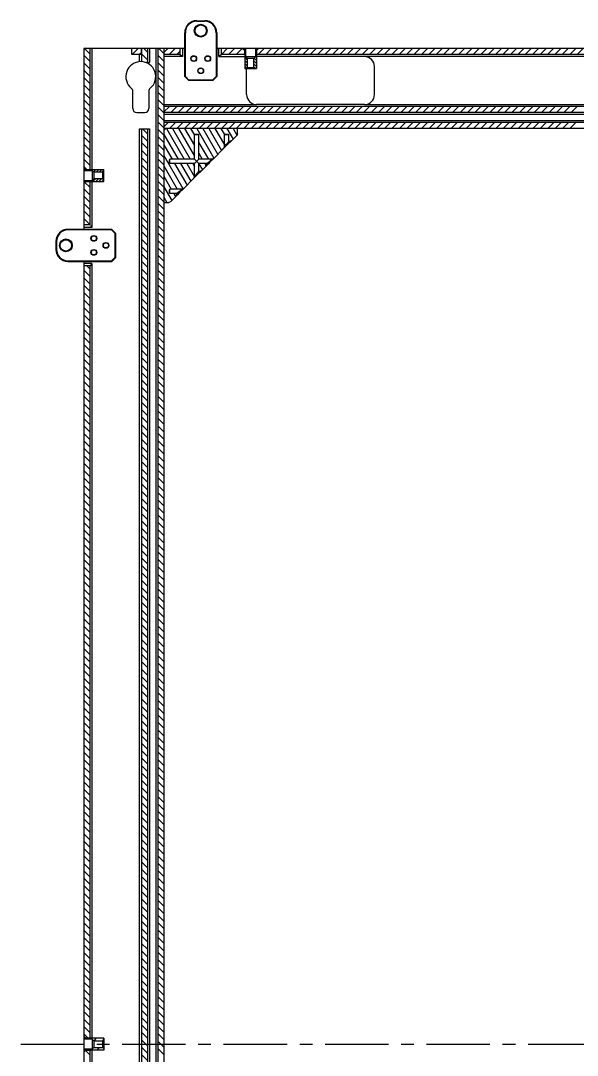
# Model space of a CAD drawing. Header units: millimetres. Extents: x -3132 to 28633, y 682 to 5849.
# Drawn here: x 17584 to 17862, y 2184 to 2702 of the extents above; entities that cross this region are included whole.
import ezdxf

# ---------------------------------------------------------------- set-up
doc = ezdxf.new("R2010")
doc.units = ezdxf.units.MM
doc.linetypes.add('CENTER', pattern=[50.8, 31.75, -6.35, 6.35, -6.35])
doc.layers.add('标准', color=3, linetype='Continuous')

msp = doc.modelspace()

# ---------------------------------------------------------------- linework, layer by layer
at = {"color": 7, "linetype": 'Continuous'}
for p, q in [((17671.804, 2702.194), (17675.804, 2702.194)), ((17671.804, 2701.894), (17671.804, 2702.194)), ((17671.804, 2701.894), (17675.804, 2701.894)), ((17675.804, 2701.894), (17675.804, 2702.194)), ((17666.104, 2696.194), (17665.804, 2696.194)), ((17665.804, 2674.194), (17665.804, 2696.194)), ((17666.104, 2674.319), (17666.104, 2696.194)), ((17681.504, 2696.194), (17681.804, 2696.194)), ((17681.504, 2696.194), (17681.504, 2674.319)), ((17681.804, 2696.194), (17681.804, 2674.194)), ((17655.304, 2688.194), (17615.304, 2688.194)), ((17615.304, 2688.194), (17615.304, 2597.694)), ((17618.304, 2688.194), (17618.304, 2627.644)), ((17619.304, 2688.194), (17619.304, 2627.644)), ((17639.304, 2685.194), (17639.304, 2688.194)), ((17644.104, 2685.194), (17639.304, 2685.194)), ((17643.204, 2681.67), (17643.204, 2685.194)), ((17644.104, 2685.194), (17644.104, 2688.194)), ((17644.204, 2688.194), (17644.204, 2681.684)), ((17647.204, 2688.194), (17647.204, 2681.194)), ((17648.204, 2688.194), (17648.204, 2681.194)), ((17651.304, 2688.194), (17651.304, 1691.194)), ((17652.304, 2688.194), (17652.304, 1691.194)), ((17655.304, 2688.194), (17655.304, 1691.194)), ((17665.804, 2688.194), (17655.404, 2688.194)), ((17655.404, 2688.194), (17655.404, 2648.194)), ((17663.481, 2685.194), (17655.404, 2685.194)), ((17664.804, 2684.194), (17655.404, 2684.194)), ((17663.481, 2685.194), (17663.481, 2688.194)), ((17664.804, 2684.194), (17664.804, 2688.194)), ((18045.804, 2688.194), (17681.804, 2688.194)), ((17682.804, 2684.194), (17682.804, 2688.194)), ((17682.804, 2684.194), (17695.854, 2684.194)), ((17684.127, 2685.194), (17684.127, 2688.194)), ((17695.854, 2685.194), (17684.127, 2685.194)), ((17694.804, 2688.194), (17695.804, 2687.194)), ((17695.254, 2688.194), (17695.854, 2687.594)), ((17695.854, 2687.194), (17695.804, 2687.194)), ((17695.804, 2687.194), (17695.804, 2685.194)), ((17695.854, 2687.594), (17695.854, 2678.194)), ((17696.304, 2688.194), (17696.304, 2684.044)), ((17701.304, 2684.044), (17696.304, 2684.044)), ((17696.304, 2684.044), (17697.154, 2683.194)), ((17701.304, 2684.044), (17700.454, 2683.194)), ((17701.304, 2688.194), (17701.304, 2684.044)), ((17702.354, 2688.194), (17701.754, 2687.594)), ((17701.754, 2687.594), (17701.754, 2678.194)), ((17701.804, 2687.194), (17701.754, 2687.194)), ((18025.854, 2685.194), (17701.754, 2685.194)), ((17702.804, 2688.194), (17701.804, 2687.194)), ((17701.804, 2687.194), (17701.804, 2685.194)), ((18025.804, 2684.194), (17701.804, 2684.194)), ((17647.204, 2681.194), (17646.496, 2681.194)), ((17647.338, 2681.194), (17648.242, 2681.194)), ((17696.654, 2678.194), (17697.154, 2678.694)), ((17700.454, 2683.194), (17697.154, 2683.194)), ((17697.154, 2678.694), (17697.154, 2683.194)), ((17697.154, 2678.694), (17700.454, 2678.694)), ((17700.454, 2678.694), (17700.454, 2683.194)), ((17700.954, 2678.194), (17700.454, 2678.694)), ((17760.804, 2665.194), (17760.804, 2679.194)), ((17665.804, 2674.194), (17666.104, 2674.319)), ((17667.804, 2672.194), (17665.804, 2674.194)), ((17667.928, 2672.494), (17666.104, 2674.319)), ((17681.504, 2674.319), (17679.679, 2672.494)), ((17681.804, 2674.194), (17679.804, 2672.194)), ((17681.804, 2674.194), (17681.504, 2674.319)), ((17695.854, 2678.194), (17701.754, 2678.194)), ((17696.804, 2665.194), (17696.804, 2678.194)), ((17667.804, 2672.194), (17667.928, 2672.494)), ((17679.804, 2672.194), (17667.804, 2672.194)), ((17679.679, 2672.494), (17667.928, 2672.494)), ((17679.804, 2672.194), (17679.679, 2672.494)), ((17639.804, 2658.194), (17639.804, 2666.829)), ((17647.804, 2666.829), (17647.804, 2658.194)), ((17655.404, 2660.294), (17700.809, 2660.294)), ((18072.204, 2659.294), (17655.404, 2659.294)), ((17755.804, 2660.194), (17701.804, 2660.194)), ((17756.799, 2660.294), (17970.809, 2660.294)), ((17641.804, 2656.194), (17645.804, 2656.194)), ((18072.204, 2656.294), (17655.404, 2656.294)), ((18072.204, 2655.294), (17655.404, 2655.294)), ((17643.164, 2648.094), (17648.243, 2648.094)), ((17643.204, 1741.67), (17643.204, 2648.094)), ((17644.204, 2648.094), (17644.204, 1741.684)), ((17647.204, 2648.094), (17647.204, 1740.879)), ((17648.204, 2648.094), (17648.204, 1740.268)), ((17655.304, 2647.194), (17656.304, 2648.194)), ((17655.404, 2652.194), (18072.204, 2652.194)), ((18072.204, 2651.194), (17655.404, 2651.194)), ((18072.204, 2648.194), (17655.404, 2648.194)), ((17692.304, 2645.609), (17692.304, 2648.194)), ((17670.65, 2645.194), (17672.877, 2645.194)), ((17670.65, 2632.848), (17670.65, 2645.194)), ((17672.877, 2632.848), (17672.877, 2645.194)), ((17685.65, 2645.194), (17687.877, 2645.194)), ((17685.65, 2639.074), (17685.65, 2645.194)), ((17687.877, 2641.649), (17687.877, 2645.194)), ((17692.011, 2644.901), (17688.317, 2641.208)), ((17692.304, 2645.609), (17692.011, 2644.901)), ((17685.917, 2638.808), (17679.69, 2632.581)), ((17685.65, 2639.074), (17686.764, 2640.361)), ((17687.877, 2641.649), (17686.764, 2640.361)), ((17686.764, 2640.361), (17687.047, 2640.078)), ((17670.65, 2632.848), (17658.304, 2632.848)), ((17658.304, 2630.621), (17658.304, 2632.848)), ((17670.65, 2632.848), (17672.877, 2630.621)), ((17672.877, 2632.848), (17670.65, 2630.621)), ((17679.424, 2632.848), (17672.877, 2632.848)), ((17678.137, 2631.734), (17679.424, 2632.848)), ((17615.304, 2628.694), (17616.304, 2627.694)), ((17615.304, 2628.244), (17615.904, 2627.644)), ((17615.304, 2627.194), (17619.454, 2627.194)), ((17615.904, 2627.644), (17625.304, 2627.644)), ((17616.304, 2627.694), (17618.304, 2627.694)), ((17616.304, 2627.694), (17616.304, 2627.644)), ((17619.454, 2627.194), (17620.304, 2626.344)), ((17619.454, 2627.194), (17619.454, 2622.194)), ((17625.304, 2626.844), (17624.804, 2626.344)), ((17625.304, 2621.744), (17625.304, 2627.644)), ((17670.65, 2630.621), (17658.304, 2630.621)), ((17670.65, 2624.074), (17670.65, 2630.621)), ((17670.65, 2624.074), (17672.877, 2626.649)), ((17676.849, 2630.621), (17672.877, 2630.621)), ((17672.877, 2626.649), (17672.877, 2630.621)), ((17677.29, 2630.18), (17673.318, 2626.208)), ((17676.849, 2630.621), (17678.137, 2631.734)), ((17678.137, 2631.734), (17678.419, 2631.451)), ((17615.304, 2622.194), (17619.454, 2622.194)), ((17615.304, 2621.144), (17615.904, 2621.744)), ((17615.304, 2620.694), (17616.304, 2621.694)), ((17615.904, 2621.744), (17625.304, 2621.744)), ((17616.304, 2621.744), (17616.304, 2621.694)), ((17616.304, 2621.694), (17618.304, 2621.694)), ((17618.304, 2621.744), (17618.304, 2600.017)), ((17619.304, 2621.744), (17619.304, 2598.694)), ((17619.454, 2622.194), (17620.304, 2623.044)), ((17624.804, 2626.344), (17620.304, 2626.344)), ((17620.304, 2626.344), (17620.304, 2623.044)), ((17624.804, 2623.044), (17620.304, 2623.044)), ((17624.804, 2623.044), (17624.804, 2626.344)), ((17625.304, 2622.544), (17624.804, 2623.044)), ((17670.917, 2623.808), (17664.69, 2617.581)), ((17671.764, 2625.361), (17672.047, 2625.079)), ((17664.424, 2617.848), (17658.304, 2617.848)), ((17658.304, 2615.621), (17658.304, 2617.848)), ((17663.137, 2616.734), (17661.849, 2615.621)), ((17663.137, 2616.734), (17664.424, 2617.848)), ((17663.137, 2616.734), (17663.42, 2616.451)), ((17655.304, 2611.194), (17657.89, 2611.194)), ((17658.597, 2611.487), (17657.89, 2611.194)), ((17661.849, 2615.621), (17658.304, 2615.621)), ((17662.29, 2615.181), (17658.597, 2611.487)), ((17629.304, 2597.694), (17607.304, 2597.694)), ((17607.304, 2597.394), (17607.304, 2597.694)), ((17629.179, 2597.394), (17607.304, 2597.394)), ((17618.304, 2600.017), (17615.304, 2600.017)), ((17619.304, 2598.694), (17615.304, 2598.694)), ((17618.605, 2599.722), (17618.922, 2599.239)), ((17618.922, 2599.239), (17619.304, 2598.694)), ((17629.304, 2597.694), (17629.179, 2597.394)), ((17631.004, 2595.57), (17629.179, 2597.394)), ((17631.304, 2595.694), (17629.304, 2597.694)), ((17631.304, 2595.694), (17631.004, 2595.57)), ((17631.004, 2583.819), (17631.004, 2595.57)), ((17631.304, 2583.694), (17631.304, 2595.694)), ((17601.604, 2591.694), (17601.304, 2591.694)), ((17601.304, 2591.694), (17601.304, 2587.694)), ((17601.604, 2591.694), (17601.604, 2587.694)), ((17601.604, 2587.694), (17601.304, 2587.694)), ((17607.304, 2581.994), (17629.179, 2581.994)), ((17607.304, 2581.994), (17607.304, 2581.694)), ((17607.304, 2581.694), (17629.304, 2581.694)), ((17615.304, 2581.694), (17615.304, 1797.694)), ((17619.304, 2580.694), (17615.304, 2580.694)), ((17619.304, 2580.694), (17619.304, 2192.644)), ((17629.179, 2581.994), (17631.004, 2583.819)), ((17629.304, 2581.694), (17629.179, 2581.994)), ((17629.304, 2581.694), (17631.304, 2583.694)), ((17631.304, 2583.694), (17631.004, 2583.819)), ((17618.304, 2579.371), (17615.304, 2579.371)), ((17618.304, 2579.371), (17618.304, 2192.644)), ((17615.304, 2193.694), (17616.304, 2192.694)), ((17615.904, 2192.644), (17615.304, 2193.244)), ((17619.454, 2192.194), (17615.304, 2192.194)), ((17625.304, 2192.644), (17615.904, 2192.644)), ((17616.304, 2192.694), (17618.304, 2192.694)), ((17616.304, 2192.694), (17616.304, 2192.644)), ((17620.304, 2191.344), (17619.454, 2192.194)), ((17619.454, 2192.194), (17619.454, 2187.194)), ((17624.804, 2191.344), (17625.304, 2191.844)), ((17625.304, 2192.644), (17625.304, 2186.744)), ((17619.454, 2187.194), (17615.304, 2187.194)), ((17615.904, 2186.744), (17615.304, 2186.144)), ((17615.304, 2185.694), (17616.304, 2186.694)), ((17625.304, 2186.744), (17615.904, 2186.744)), ((17616.304, 2186.744), (17616.304, 2186.694)), ((17616.304, 2186.694), (17618.304, 2186.694)), ((17618.304, 2186.744), (17618.304, 1800.017)), ((17619.304, 2186.744), (17619.304, 1798.694)), ((17620.304, 2188.044), (17619.454, 2187.194)), ((17620.304, 2191.344), (17624.804, 2191.344)), ((17620.304, 2191.344), (17620.304, 2188.044)), ((17620.304, 2188.044), (17624.804, 2188.044)), ((17624.804, 2188.044), (17624.804, 2191.344)), ((17624.804, 2188.044), (17625.304, 2187.544))]:
    msp.add_line(p, q, dxfattribs=at)
at = {"color": 2, "linetype": 'Continuous'}
for p, q in [((17615.304, 2684.87), (17618.304, 2681.87)), ((17615.692, 2688.194), (17618.304, 2685.582)), ((17642.504, 2688.194), (17639.504, 2685.194)), ((17644.104, 2686.082), (17643.216, 2685.194)), ((17644.204, 2685.669), (17647.204, 2682.669)), ((17645.39, 2688.194), (17647.204, 2686.381)), ((17652.304, 2684.993), (17655.304, 2681.993)), ((17652.815, 2688.194), (17655.304, 2685.705)), ((17657.353, 2688.194), (17655.404, 2686.245)), ((17661.065, 2688.194), (17658.065, 2685.194)), ((17663.481, 2686.898), (17661.777, 2685.194)), ((17687.051, 2688.194), (17684.127, 2685.27)), ((17690.764, 2688.194), (17687.764, 2685.194)), ((17694.476, 2688.194), (17691.476, 2685.194)), ((17695.804, 2685.81), (17695.188, 2685.194)), ((17695.834, 2688.194), (17696.304, 2687.724)), ((17695.854, 2686.69), (17696.304, 2686.24)), ((17695.854, 2685.205), (17696.304, 2684.755)), ((17695.854, 2683.72), (17697.154, 2682.42)), ((17701.304, 2687.179), (17701.754, 2686.729)), ((17701.304, 2685.694), (17701.754, 2685.244)), ((17701.304, 2684.209), (17701.754, 2683.759)), ((17701.774, 2688.194), (17702.064, 2687.904)), ((17705.613, 2688.194), (17702.613, 2685.194)), ((17709.325, 2688.194), (17706.325, 2685.194)), ((17713.037, 2688.194), (17710.037, 2685.194)), ((17716.75, 2688.194), (17713.75, 2685.194)), ((17720.462, 2688.194), (17717.462, 2685.194)), ((17724.174, 2688.194), (17721.174, 2685.194)), ((17727.887, 2688.194), (17724.887, 2685.194)), ((17731.599, 2688.194), (17728.599, 2685.194)), ((17735.311, 2688.194), (17732.311, 2685.194)), ((17739.024, 2688.194), (17736.024, 2685.194)), ((17742.736, 2688.194), (17739.736, 2685.194)), ((17746.448, 2688.194), (17743.448, 2685.194)), ((17750.161, 2688.194), (17747.161, 2685.194)), ((17753.873, 2688.194), (17750.873, 2685.194)), ((17757.585, 2688.194), (17754.585, 2685.194)), ((17761.297, 2688.194), (17758.297, 2685.194)), ((17765.01, 2688.194), (17762.01, 2685.194)), ((17768.722, 2688.194), (17765.722, 2685.194)), ((17772.434, 2688.194), (17769.434, 2685.194)), ((17776.147, 2688.194), (17773.147, 2685.194)), ((17779.859, 2688.194), (17776.859, 2685.194)), ((17783.571, 2688.194), (17780.571, 2685.194)), ((17787.284, 2688.194), (17784.284, 2685.194)), ((17790.996, 2688.194), (17787.996, 2685.194)), ((17794.708, 2688.194), (17791.708, 2685.194)), ((17798.421, 2688.194), (17795.421, 2685.194)), ((17802.133, 2688.194), (17799.133, 2685.194)), ((17805.845, 2688.194), (17802.845, 2685.194)), ((17809.558, 2688.194), (17806.558, 2685.194)), ((17813.27, 2688.194), (17810.27, 2685.194)), ((17816.982, 2688.194), (17813.982, 2685.194)), ((17820.694, 2688.194), (17817.694, 2685.194)), ((17824.407, 2688.194), (17821.407, 2685.194)), ((17828.119, 2688.194), (17825.119, 2685.194)), ((17831.831, 2688.194), (17828.831, 2685.194)), ((17835.544, 2688.194), (17832.544, 2685.194)), ((17839.256, 2688.194), (17836.256, 2685.194)), ((17842.968, 2688.194), (17839.968, 2685.194)), ((17846.681, 2688.194), (17843.681, 2685.194)), ((17850.393, 2688.194), (17847.393, 2685.194)), ((17854.105, 2688.194), (17851.105, 2685.194)), ((17857.818, 2688.194), (17854.818, 2685.194)), ((17861.53, 2688.194), (17858.53, 2685.194)), ((17865.242, 2688.194), (17862.242, 2685.194)), ((17615.304, 2681.158), (17618.304, 2678.158)), ((17644.204, 2681.956), (17644.499, 2681.661)), ((17652.304, 2681.281), (17655.304, 2678.281)), ((17695.854, 2682.235), (17697.154, 2680.935)), ((17695.854, 2680.75), (17697.154, 2679.45)), ((17695.854, 2679.265), (17696.789, 2678.33)), ((17700.454, 2682.09), (17701.754, 2680.79)), ((17700.454, 2680.605), (17701.754, 2679.305)), ((17700.454, 2679.12), (17701.379, 2678.194)), ((17700.644, 2683.384), (17701.754, 2682.274)), ((17615.304, 2677.445), (17618.304, 2674.445)), ((17615.304, 2673.733), (17618.304, 2670.733)), ((17652.304, 2677.569), (17655.304, 2674.569)), ((17652.304, 2673.856), (17655.304, 2670.856)), ((17615.304, 2670.021), (17618.304, 2667.021)), ((17652.304, 2670.144), (17655.304, 2667.144)), ((17615.304, 2666.309), (17618.304, 2663.309)), ((17652.304, 2666.432), (17655.304, 2663.432)), ((17615.304, 2662.596), (17618.304, 2659.596)), ((17615.304, 2658.884), (17618.304, 2655.884)), ((17652.304, 2662.719), (17655.304, 2659.719)), ((17652.304, 2659.007), (17655.304, 2656.007)), ((17658.151, 2659.294), (17655.404, 2656.547)), ((17661.864, 2659.294), (17658.864, 2656.294)), ((17665.576, 2659.294), (17662.576, 2656.294)), ((17669.288, 2659.294), (17666.288, 2656.294)), ((17673, 2659.294), (17670, 2656.294)), ((17676.713, 2659.294), (17673.713, 2656.294)), ((17680.425, 2659.294), (17677.425, 2656.294)), ((17684.137, 2659.294), (17681.137, 2656.294)), ((17687.85, 2659.294), (17684.85, 2656.294)), ((17691.562, 2659.294), (17688.562, 2656.294)), ((17695.274, 2659.294), (17692.274, 2656.294)), ((17698.987, 2659.294), (17695.987, 2656.294)), ((17702.699, 2659.294), (17699.699, 2656.294)), ((17706.411, 2659.294), (17703.411, 2656.294)), ((17710.124, 2659.294), (17707.124, 2656.294)), ((17713.836, 2659.294), (17710.836, 2656.294)), ((17717.548, 2659.294), (17714.548, 2656.294)), ((17721.261, 2659.294), (17718.261, 2656.294)), ((17724.973, 2659.294), (17721.973, 2656.294)), ((17728.685, 2659.294), (17725.685, 2656.294)), ((17732.397, 2659.294), (17729.397, 2656.294)), ((17736.11, 2659.294), (17733.11, 2656.294)), ((17739.822, 2659.294), (17736.822, 2656.294)), ((17743.534, 2659.294), (17740.534, 2656.294)), ((17747.247, 2659.294), (17744.247, 2656.294)), ((17750.959, 2659.294), (17747.959, 2656.294)), ((17754.671, 2659.294), (17751.671, 2656.294)), ((17758.384, 2659.294), (17755.384, 2656.294)), ((17762.096, 2659.294), (17759.096, 2656.294)), ((17765.808, 2659.294), (17762.808, 2656.294)), ((17769.521, 2659.294), (17766.521, 2656.294)), ((17773.233, 2659.294), (17770.233, 2656.294)), ((17776.945, 2659.294), (17773.945, 2656.294)), ((17780.658, 2659.294), (17777.658, 2656.294)), ((17784.37, 2659.294), (17781.37, 2656.294)), ((17788.082, 2659.294), (17785.082, 2656.294)), ((17791.794, 2659.294), (17788.794, 2656.294)), ((17795.507, 2659.294), (17792.507, 2656.294)), ((17799.219, 2659.294), (17796.219, 2656.294)), ((17802.931, 2659.294), (17799.931, 2656.294)), ((17806.644, 2659.294), (17803.644, 2656.294)), ((17810.356, 2659.294), (17807.356, 2656.294)), ((17814.068, 2659.294), (17811.068, 2656.294)), ((17817.781, 2659.294), (17814.781, 2656.294)), ((17821.493, 2659.294), (17818.493, 2656.294)), ((17825.205, 2659.294), (17822.205, 2656.294)), ((17828.918, 2659.294), (17825.918, 2656.294)), ((17832.63, 2659.294), (17829.63, 2656.294)), ((17836.342, 2659.294), (17833.342, 2656.294)), ((17840.054, 2659.294), (17837.054, 2656.294)), ((17843.767, 2659.294), (17840.767, 2656.294)), ((17847.479, 2659.294), (17844.479, 2656.294)), ((17851.191, 2659.294), (17848.191, 2656.294)), ((17854.904, 2659.294), (17851.904, 2656.294)), ((17858.616, 2659.294), (17855.616, 2656.294)), ((17862.328, 2659.294), (17859.328, 2656.294)), ((17615.304, 2655.172), (17618.304, 2652.172)), ((17652.304, 2655.295), (17655.304, 2652.295)), ((17615.304, 2651.459), (17618.304, 2648.459)), ((17615.304, 2647.747), (17618.304, 2644.747)), ((17644.655, 2648.094), (17647.204, 2645.545)), ((17652.304, 2651.582), (17655.304, 2648.582)), ((17652.304, 2647.87), (17655.304, 2644.87)), ((17657.476, 2651.194), (17655.404, 2649.122)), ((17656.644, 2648.194), (17665.504, 2632.848)), ((17661.188, 2651.194), (17658.188, 2648.194)), ((17659.675, 2648.194), (17668.536, 2632.848)), ((17664.9, 2651.194), (17661.9, 2648.194)), ((17662.706, 2648.194), (17670.65, 2634.435)), ((17668.613, 2651.194), (17665.613, 2648.194)), ((17665.737, 2648.194), (17670.65, 2639.685)), ((17668.769, 2648.194), (17670.65, 2644.935)), ((17672.325, 2651.194), (17669.325, 2648.194)), ((17671.8, 2648.194), (17680.353, 2633.38)), ((17676.037, 2651.194), (17673.037, 2648.194)), ((17674.831, 2648.194), (17682.324, 2635.215)), ((17679.75, 2651.194), (17676.75, 2648.194)), ((17677.862, 2648.194), (17684.246, 2637.137)), ((17683.462, 2651.194), (17680.462, 2648.194)), ((17680.893, 2648.194), (17685.65, 2639.955)), ((17683.924, 2648.194), (17685.655, 2645.196)), ((17687.174, 2651.194), (17684.174, 2648.194)), ((17686.955, 2648.194), (17690.011, 2642.902)), ((17690.887, 2651.194), (17687.887, 2648.194)), ((17689.986, 2648.194), (17691.933, 2644.823)), ((17694.599, 2651.194), (17691.599, 2648.194)), ((17698.311, 2651.194), (17695.311, 2648.194)), ((17702.024, 2651.194), (17699.024, 2648.194)), ((17705.736, 2651.194), (17702.736, 2648.194)), ((17709.448, 2651.194), (17706.448, 2648.194)), ((17713.161, 2651.194), (17710.161, 2648.194)), ((17716.873, 2651.194), (17713.873, 2648.194)), ((17720.585, 2651.194), (17717.585, 2648.194)), ((17724.297, 2651.194), (17721.297, 2648.194)), ((17728.01, 2651.194), (17725.01, 2648.194)), ((17731.722, 2651.194), (17728.722, 2648.194)), ((17735.434, 2651.194), (17732.434, 2648.194)), ((17739.147, 2651.194), (17736.147, 2648.194)), ((17742.859, 2651.194), (17739.859, 2648.194)), ((17746.571, 2651.194), (17743.571, 2648.194)), ((17750.284, 2651.194), (17747.284, 2648.194)), ((17753.996, 2651.194), (17750.996, 2648.194)), ((17757.708, 2651.194), (17754.708, 2648.194)), ((17761.421, 2651.194), (17758.421, 2648.194)), ((17765.133, 2651.194), (17762.133, 2648.194)), ((17768.845, 2651.194), (17765.845, 2648.194)), ((17772.558, 2651.194), (17769.558, 2648.194)), ((17776.27, 2651.194), (17773.27, 2648.194)), ((17779.982, 2651.194), (17776.982, 2648.194)), ((17783.694, 2651.194), (17780.694, 2648.194)), ((17787.407, 2651.194), (17784.407, 2648.194)), ((17791.119, 2651.194), (17788.119, 2648.194)), ((17794.831, 2651.194), (17791.831, 2648.194)), ((17798.544, 2651.194), (17795.544, 2648.194)), ((17802.256, 2651.194), (17799.256, 2648.194)), ((17805.968, 2651.194), (17802.968, 2648.194)), ((17809.681, 2651.194), (17806.681, 2648.194)), ((17813.393, 2651.194), (17810.393, 2648.194)), ((17817.105, 2651.194), (17814.105, 2648.194)), ((17820.818, 2651.194), (17817.818, 2648.194)), ((17824.53, 2651.194), (17821.53, 2648.194)), ((17828.242, 2651.194), (17825.242, 2648.194)), ((17831.954, 2651.194), (17828.954, 2648.194)), ((17835.667, 2651.194), (17832.667, 2648.194)), ((17839.379, 2651.194), (17836.379, 2648.194)), ((17843.091, 2651.194), (17840.091, 2648.194)), ((17846.804, 2651.194), (17843.804, 2648.194)), ((17850.516, 2651.194), (17847.516, 2648.194)), ((17854.228, 2651.194), (17851.228, 2648.194)), ((17857.941, 2651.194), (17854.941, 2648.194)), ((17861.653, 2651.194), (17858.653, 2648.194)), ((17615.304, 2644.035), (17618.304, 2641.035)), ((17644.204, 2644.833), (17647.204, 2641.833)), ((17652.304, 2644.158), (17655.304, 2641.158)), ((17655.304, 2645.266), (17662.473, 2632.848)), ((17615.304, 2640.322), (17618.304, 2637.322)), ((17644.204, 2641.121), (17647.204, 2638.121)), ((17644.204, 2637.409), (17647.204, 2634.409)), ((17652.304, 2640.445), (17655.304, 2637.445)), ((17655.304, 2640.016), (17659.442, 2632.848)), ((17672.877, 2641.078), (17677.629, 2632.848)), ((17615.304, 2636.61), (17618.304, 2633.61)), ((17615.304, 2632.898), (17618.304, 2629.898)), ((17644.204, 2633.696), (17647.204, 2630.696)), ((17652.304, 2636.733), (17655.304, 2633.733)), ((17652.304, 2633.021), (17655.304, 2630.021)), ((17655.304, 2634.766), (17664.909, 2618.13)), ((17672.877, 2635.828), (17674.598, 2632.848)), ((17615.304, 2629.185), (17616.795, 2627.694)), ((17615.594, 2627.954), (17615.304, 2627.664)), ((17616.769, 2627.644), (17616.319, 2627.194)), ((17618.254, 2627.644), (17617.804, 2627.194)), ((17619.739, 2627.644), (17619.289, 2627.194)), ((17621.224, 2627.644), (17620.114, 2626.534)), ((17622.708, 2627.644), (17621.408, 2626.344)), ((17624.193, 2627.644), (17622.893, 2626.344)), ((17625.304, 2627.27), (17624.378, 2626.344)), ((17644.204, 2629.984), (17647.204, 2626.984)), ((17652.304, 2629.309), (17655.304, 2626.309)), ((17655.304, 2629.516), (17662.04, 2617.848)), ((17660.728, 2630.621), (17666.951, 2619.842)), ((17663.759, 2630.621), (17668.873, 2621.764)), ((17666.79, 2630.621), (17670.61, 2624.005)), ((17669.821, 2630.621), (17670.65, 2629.185)), ((17672.877, 2630.578), (17674.638, 2627.528)), ((17675.884, 2630.621), (17676.43, 2629.674)), ((17615.774, 2622.194), (17615.304, 2621.724)), ((17617.258, 2622.194), (17616.808, 2621.744)), ((17618.743, 2622.194), (17618.293, 2621.744)), ((17621.078, 2623.044), (17619.778, 2621.744)), ((17622.563, 2623.044), (17621.263, 2621.744)), ((17624.048, 2623.044), (17622.748, 2621.744)), ((17625.168, 2622.68), (17624.233, 2621.744)), ((17644.204, 2626.272), (17647.204, 2623.272)), ((17644.204, 2622.559), (17647.204, 2619.559)), ((17652.304, 2625.596), (17655.304, 2622.596)), ((17652.304, 2621.884), (17655.304, 2618.884)), ((17655.304, 2624.266), (17659.009, 2617.848)), ((17615.304, 2618.048), (17618.304, 2615.048)), ((17615.837, 2621.228), (17618.304, 2618.761)), ((17644.204, 2618.847), (17647.204, 2615.847)), ((17652.304, 2618.172), (17655.304, 2615.172)), ((17655.304, 2619.016), (17659.265, 2612.155)), ((17615.304, 2614.336), (17618.304, 2611.336)), ((17644.204, 2615.135), (17647.204, 2612.135)), ((17644.204, 2611.422), (17647.204, 2608.422)), ((17652.304, 2614.459), (17655.304, 2611.459)), ((17655.304, 2613.766), (17656.789, 2611.194)), ((17660.295, 2615.621), (17661.186, 2614.077)), ((17615.304, 2610.624), (17618.304, 2607.624)), ((17615.304, 2606.912), (17618.304, 2603.912)), ((17644.204, 2607.71), (17647.204, 2604.71)), ((17652.304, 2610.747), (17655.304, 2607.747)), ((17652.304, 2607.035), (17655.304, 2604.035)), ((17615.304, 2603.199), (17618.304, 2600.199)), ((17644.204, 2603.998), (17647.204, 2600.998)), ((17652.304, 2603.322), (17655.304, 2600.322)), ((17644.204, 2600.285), (17647.204, 2597.285)), ((17644.204, 2596.573), (17647.204, 2593.573)), ((17652.304, 2599.61), (17655.304, 2596.61)), ((17652.304, 2595.898), (17655.304, 2592.898)), ((17644.204, 2592.861), (17647.204, 2589.861)), ((17652.304, 2592.185), (17655.304, 2589.185)), ((17644.204, 2589.148), (17647.204, 2586.148)), ((17644.204, 2585.436), (17647.204, 2582.436)), ((17652.304, 2588.473), (17655.304, 2585.473)), ((17644.204, 2581.724), (17647.204, 2578.724)), ((17652.304, 2584.761), (17655.304, 2581.761)), ((17652.304, 2581.048), (17655.304, 2578.048)), ((17615.304, 2577.213), (17618.304, 2574.213)), ((17616.858, 2579.371), (17618.304, 2577.925)), ((17644.204, 2578.012), (17647.204, 2575.012)), ((17652.304, 2577.336), (17655.304, 2574.336)), ((17615.304, 2573.501), (17618.304, 2570.501)), ((17615.304, 2569.788), (17618.304, 2566.788)), ((17644.204, 2574.299), (17647.204, 2571.299)), ((17644.204, 2570.587), (17647.204, 2567.587)), ((17652.304, 2573.624), (17655.304, 2570.624)), ((17652.304, 2569.912), (17655.304, 2566.912)), ((17615.304, 2566.076), (17618.304, 2563.076)), ((17644.204, 2566.875), (17647.204, 2563.875)), ((17652.304, 2566.199), (17655.304, 2563.199)), ((17615.304, 2562.364), (17618.304, 2559.364)), ((17644.204, 2563.162), (17647.204, 2560.162)), ((17644.204, 2559.45), (17647.204, 2556.45)), ((17652.304, 2562.487), (17655.304, 2559.487)), ((17615.304, 2558.652), (17618.304, 2555.652)), ((17615.304, 2554.939), (17618.304, 2551.939)), ((17644.204, 2555.738), (17647.204, 2552.738)), ((17652.304, 2558.775), (17655.304, 2555.775)), ((17652.304, 2555.062), (17655.304, 2552.062)), ((17615.304, 2551.227), (17618.304, 2548.227)), ((17644.204, 2552.025), (17647.204, 2549.025)), ((17652.304, 2551.35), (17655.304, 2548.35)), ((17615.304, 2547.515), (17618.304, 2544.515)), ((17615.304, 2543.802), (17618.304, 2540.802)), ((17644.204, 2548.313), (17647.204, 2545.313)), ((17644.204, 2544.601), (17647.204, 2541.601)), ((17652.304, 2547.638), (17655.304, 2544.638)), ((17652.304, 2543.925), (17655.304, 2540.925)), ((17615.304, 2540.09), (17618.304, 2537.09)), ((17644.204, 2540.888), (17647.204, 2537.888)), ((17652.304, 2540.213), (17655.304, 2537.213)), ((17615.304, 2536.378), (17618.304, 2533.378)), ((17644.204, 2537.176), (17647.204, 2534.176)), ((17644.204, 2533.464), (17647.204, 2530.464)), ((17652.304, 2536.501), (17655.304, 2533.501)), ((17615.304, 2532.665), (17618.304, 2529.665)), ((17615.304, 2528.953), (17618.304, 2525.953)), ((17644.204, 2529.752), (17647.204, 2526.752)), ((17652.304, 2532.788), (17655.304, 2529.788)), ((17652.304, 2529.076), (17655.304, 2526.076)), ((17615.304, 2525.241), (17618.304, 2522.241)), ((17644.204, 2526.039), (17647.204, 2523.039)), ((17652.304, 2525.364), (17655.304, 2522.364)), ((17615.304, 2521.528), (17618.304, 2518.528)), ((17615.304, 2517.816), (17618.304, 2514.816)), ((17644.204, 2522.327), (17647.204, 2519.327)), ((17644.204, 2518.615), (17647.204, 2515.615)), ((17652.304, 2521.652), (17655.304, 2518.652)), ((17652.304, 2517.939), (17655.304, 2514.939)), ((17615.304, 2514.104), (17618.304, 2511.104)), ((17644.204, 2514.902), (17647.204, 2511.902)), ((17652.304, 2514.227), (17655.304, 2511.227)), ((17615.304, 2510.391), (17618.304, 2507.391)), ((17644.204, 2511.19), (17647.204, 2508.19)), ((17644.204, 2507.478), (17647.204, 2504.478)), ((17652.304, 2510.515), (17655.304, 2507.515)), ((17615.304, 2506.679), (17618.304, 2503.679)), ((17615.304, 2502.967), (17618.304, 2499.967)), ((17644.204, 2503.765), (17647.204, 2500.765)), ((17652.304, 2506.802), (17655.304, 2503.802)), ((17652.304, 2503.09), (17655.304, 2500.09)), ((17615.304, 2499.255), (17618.304, 2496.255)), ((17644.204, 2500.053), (17647.204, 2497.053)), ((17652.304, 2499.378), (17655.304, 2496.378)), ((17615.304, 2495.542), (17618.304, 2492.542)), ((17644.204, 2496.341), (17647.204, 2493.341)), ((17644.204, 2492.628), (17647.204, 2489.628)), ((17652.304, 2495.665), (17655.304, 2492.665)), ((17652.304, 2491.953), (17655.304, 2488.953)), ((17615.304, 2491.83), (17618.304, 2488.83)), ((17615.304, 2488.118), (17618.304, 2485.118)), ((17644.204, 2488.916), (17647.204, 2485.916)), ((17652.304, 2488.241), (17655.304, 2485.241)), ((17615.304, 2484.405), (17618.304, 2481.405)), ((17644.204, 2485.204), (17647.204, 2482.204)), ((17652.304, 2484.528), (17655.304, 2481.528)), ((17615.304, 2480.693), (17618.304, 2477.693)), ((17615.304, 2476.981), (17618.304, 2473.981)), ((17644.204, 2481.491), (17647.204, 2478.491)), ((17644.204, 2477.779), (17647.204, 2474.779)), ((17652.304, 2480.816), (17655.304, 2477.816)), ((17652.304, 2477.104), (17655.304, 2474.104)), ((17615.304, 2473.268), (17618.304, 2470.268)), ((17644.204, 2474.067), (17647.204, 2471.067)), ((17652.304, 2473.391), (17655.304, 2470.391)), ((17615.304, 2469.556), (17618.304, 2466.556)), ((17644.204, 2470.355), (17647.204, 2467.355)), ((17644.204, 2466.642), (17647.204, 2463.642)), ((17652.304, 2469.679), (17655.304, 2466.679)), ((17615.304, 2465.844), (17618.304, 2462.844)), ((17615.304, 2462.131), (17618.304, 2459.131)), ((17644.204, 2462.93), (17647.204, 2459.93)), ((17652.304, 2465.967), (17655.304, 2462.967)), ((17652.304, 2462.255), (17655.304, 2459.255)), ((17615.304, 2458.419), (17618.304, 2455.419)), ((17644.204, 2459.218), (17647.204, 2456.218)), ((17652.304, 2458.542), (17655.304, 2455.542)), ((17615.304, 2454.707), (17618.304, 2451.707)), ((17615.304, 2450.995), (17618.304, 2447.995)), ((17644.204, 2455.505), (17647.204, 2452.505)), ((17644.204, 2451.793), (17647.204, 2448.793)), ((17652.304, 2454.83), (17655.304, 2451.83)), ((17652.304, 2451.118), (17655.304, 2448.118)), ((17615.304, 2447.282), (17618.304, 2444.282)), ((17644.204, 2448.081), (17647.204, 2445.081)), ((17652.304, 2447.405), (17655.304, 2444.405)), ((17615.304, 2443.57), (17618.304, 2440.57)), ((17644.204, 2444.368), (17647.204, 2441.368)), ((17644.204, 2440.656), (17647.204, 2437.656)), ((17652.304, 2443.693), (17655.304, 2440.693)), ((17615.304, 2439.858), (17618.304, 2436.858)), ((17615.304, 2436.145), (17618.304, 2433.145)), ((17644.204, 2436.944), (17647.204, 2433.944)), ((17652.304, 2439.981), (17655.304, 2436.981)), ((17652.304, 2436.268), (17655.304, 2433.268)), ((17615.304, 2432.433), (17618.304, 2429.433)), ((17644.204, 2433.231), (17647.204, 2430.231)), ((17652.304, 2432.556), (17655.304, 2429.556)), ((17615.304, 2428.721), (17618.304, 2425.721)), ((17615.304, 2425.008), (17618.304, 2422.008)), ((17644.204, 2429.519), (17647.204, 2426.519)), ((17644.204, 2425.807), (17647.204, 2422.807)), ((17652.304, 2428.844), (17655.304, 2425.844)), ((17652.304, 2425.131), (17655.304, 2422.131)), ((17615.304, 2421.296), (17618.304, 2418.296)), ((17644.204, 2422.095), (17647.204, 2419.095)), ((17652.304, 2421.419), (17655.304, 2418.419)), ((17615.304, 2417.584), (17618.304, 2414.584)), ((17644.204, 2418.382), (17647.204, 2415.382)), ((17644.204, 2414.67), (17647.204, 2411.67)), ((17652.304, 2417.707), (17655.304, 2414.707)), ((17615.304, 2413.871), (17618.304, 2410.871)), ((17615.304, 2410.159), (17618.304, 2407.159)), ((17644.204, 2410.958), (17647.204, 2407.958)), ((17652.304, 2413.995), (17655.304, 2410.995)), ((17652.304, 2410.282), (17655.304, 2407.282)), ((17615.304, 2406.447), (17618.304, 2403.447)), ((17644.204, 2407.245), (17647.204, 2404.245)), ((17652.304, 2406.57), (17655.304, 2403.57)), ((17615.304, 2402.734), (17618.304, 2399.734)), ((17615.304, 2399.022), (17618.304, 2396.022)), ((17644.204, 2403.533), (17647.204, 2400.533)), ((17644.204, 2399.821), (17647.204, 2396.821)), ((17652.304, 2402.858), (17655.304, 2399.858)), ((17652.304, 2399.145), (17655.304, 2396.145)), ((17615.304, 2395.31), (17618.304, 2392.31)), ((17644.204, 2396.108), (17647.204, 2393.108)), ((17652.304, 2395.433), (17655.304, 2392.433)), ((17615.304, 2391.598), (17618.304, 2388.598)), ((17644.204, 2392.396), (17647.204, 2389.396)), ((17644.204, 2388.684), (17647.204, 2385.684)), ((17652.304, 2391.721), (17655.304, 2388.721)), ((17615.304, 2387.885), (17618.304, 2384.885)), ((17615.304, 2384.173), (17618.304, 2381.173)), ((17644.204, 2384.971), (17647.204, 2381.971)), ((17652.304, 2388.008), (17655.304, 2385.008)), ((17652.304, 2384.296), (17655.304, 2381.296)), ((17615.304, 2380.461), (17618.304, 2377.461)), ((17644.204, 2381.259), (17647.204, 2378.259)), ((17652.304, 2380.584), (17655.304, 2377.584)), ((17615.304, 2376.748), (17618.304, 2373.748)), ((17615.304, 2373.036), (17618.304, 2370.036)), ((17644.204, 2377.547), (17647.204, 2374.547)), ((17644.204, 2373.834), (17647.204, 2370.834)), ((17652.304, 2376.871), (17655.304, 2373.871)), ((17652.304, 2373.159), (17655.304, 2370.159)), ((17615.304, 2369.324), (17618.304, 2366.324)), ((17644.204, 2370.122), (17647.204, 2367.122)), ((17652.304, 2369.447), (17655.304, 2366.447)), ((17615.304, 2365.611), (17618.304, 2362.611)), ((17644.204, 2366.41), (17647.204, 2363.41)), ((17644.204, 2362.698), (17647.204, 2359.698)), ((17652.304, 2365.734), (17655.304, 2362.734)), ((17615.304, 2361.899), (17618.304, 2358.899)), ((17615.304, 2358.187), (17618.304, 2355.187)), ((17644.204, 2358.985), (17647.204, 2355.985)), ((17652.304, 2362.022), (17655.304, 2359.022)), ((17652.304, 2358.31), (17655.304, 2355.31)), ((17615.304, 2354.474), (17618.304, 2351.474)), ((17644.204, 2355.273), (17647.204, 2352.273)), ((17652.304, 2354.598), (17655.304, 2351.598)), ((17615.304, 2350.762), (17618.304, 2347.762)), ((17615.304, 2347.05), (17618.304, 2344.05)), ((17644.204, 2351.561), (17647.204, 2348.561)), ((17644.204, 2347.848), (17647.204, 2344.848)), ((17652.304, 2350.885), (17655.304, 2347.885)), ((17652.304, 2347.173), (17655.304, 2344.173)), ((17615.304, 2343.337), (17618.304, 2340.337)), ((17644.204, 2344.136), (17647.204, 2341.136)), ((17652.304, 2343.461), (17655.304, 2340.461)), ((17615.304, 2339.625), (17618.304, 2336.625)), ((17644.204, 2340.424), (17647.204, 2337.424)), ((17644.204, 2336.711), (17647.204, 2333.711)), ((17652.304, 2339.748), (17655.304, 2336.748)), ((17615.304, 2335.913), (17618.304, 2332.913)), ((17615.304, 2332.201), (17618.304, 2329.201)), ((17644.204, 2332.999), (17647.204, 2329.999)), ((17652.304, 2336.036), (17655.304, 2333.036)), ((17652.304, 2332.324), (17655.304, 2329.324)), ((17615.304, 2328.488), (17618.304, 2325.488)), ((17644.204, 2329.287), (17647.204, 2326.287)), ((17652.304, 2328.611), (17655.304, 2325.611)), ((17615.304, 2324.776), (17618.304, 2321.776)), ((17615.304, 2321.064), (17618.304, 2318.064)), ((17644.204, 2325.574), (17647.204, 2322.574)), ((17644.204, 2321.862), (17647.204, 2318.862)), ((17652.304, 2324.899), (17655.304, 2321.899)), ((17652.304, 2321.187), (17655.304, 2318.187)), ((17615.304, 2317.351), (17618.304, 2314.351)), ((17644.204, 2318.15), (17647.204, 2315.15)), ((17652.304, 2317.474), (17655.304, 2314.474)), ((17615.304, 2313.639), (17618.304, 2310.639)), ((17644.204, 2314.437), (17647.204, 2311.437)), ((17644.204, 2310.725), (17647.204, 2307.725)), ((17652.304, 2313.762), (17655.304, 2310.762)), ((17615.304, 2309.927), (17618.304, 2306.927)), ((17615.304, 2306.214), (17618.304, 2303.214)), ((17644.204, 2307.013), (17647.204, 2304.013)), ((17652.304, 2310.05), (17655.304, 2307.05)), ((17652.304, 2306.337), (17655.304, 2303.337)), ((17615.304, 2302.502), (17618.304, 2299.502)), ((17644.204, 2303.301), (17647.204, 2300.301)), ((17652.304, 2302.625), (17655.304, 2299.625)), ((17615.304, 2298.79), (17618.304, 2295.79)), ((17615.304, 2295.077), (17618.304, 2292.077)), ((17644.204, 2299.588), (17647.204, 2296.588)), ((17644.204, 2295.876), (17647.204, 2292.876)), ((17652.304, 2298.913), (17655.304, 2295.913)), ((17652.304, 2295.201), (17655.304, 2292.201)), ((17615.304, 2291.365), (17618.304, 2288.365)), ((17644.204, 2292.164), (17647.204, 2289.164)), ((17652.304, 2291.488), (17655.304, 2288.488)), ((17615.304, 2287.653), (17618.304, 2284.653)), ((17644.204, 2288.451), (17647.204, 2285.451)), ((17644.204, 2284.739), (17647.204, 2281.739)), ((17652.304, 2287.776), (17655.304, 2284.776)), ((17615.304, 2283.941), (17618.304, 2280.941)), ((17615.304, 2280.228), (17618.304, 2277.228)), ((17644.204, 2281.027), (17647.204, 2278.027)), ((17652.304, 2284.064), (17655.304, 2281.064)), ((17652.304, 2280.351), (17655.304, 2277.351)), ((17615.304, 2276.516), (17618.304, 2273.516)), ((17644.204, 2277.314), (17647.204, 2274.314)), ((17652.304, 2276.639), (17655.304, 2273.639)), ((17615.304, 2272.804), (17618.304, 2269.804)), ((17644.204, 2273.602), (17647.204, 2270.602)), ((17644.204, 2269.89), (17647.204, 2266.89)), ((17652.304, 2272.927), (17655.304, 2269.927)), ((17652.304, 2269.214), (17655.304, 2266.214)), ((17615.304, 2269.091), (17618.304, 2266.091)), ((17615.304, 2265.379), (17618.304, 2262.379)), ((17644.204, 2266.177), (17647.204, 2263.177)), ((17652.304, 2265.502), (17655.304, 2262.502)), ((17615.304, 2261.667), (17618.304, 2258.667)), ((17644.204, 2262.465), (17647.204, 2259.465)), ((17652.304, 2261.79), (17655.304, 2258.79)), ((17615.304, 2257.954), (17618.304, 2254.954)), ((17615.304, 2254.242), (17618.304, 2251.242)), ((17644.204, 2258.753), (17647.204, 2255.753)), ((17644.204, 2255.041), (17647.204, 2252.041)), ((17652.304, 2258.077), (17655.304, 2255.077)), ((17652.304, 2254.365), (17655.304, 2251.365)), ((17615.304, 2250.53), (17618.304, 2247.53)), ((17644.204, 2251.328), (17647.204, 2248.328)), ((17652.304, 2250.653), (17655.304, 2247.653)), ((17615.304, 2246.817), (17618.304, 2243.817)), ((17644.204, 2247.616), (17647.204, 2244.616)), ((17644.204, 2243.904), (17647.204, 2240.904)), ((17652.304, 2246.941), (17655.304, 2243.941)), ((17615.304, 2243.105), (17618.304, 2240.105)), ((17615.304, 2239.393), (17618.304, 2236.393)), ((17644.204, 2240.191), (17647.204, 2237.191)), ((17652.304, 2243.228), (17655.304, 2240.228)), ((17652.304, 2239.516), (17655.304, 2236.516)), ((17615.304, 2235.68), (17618.304, 2232.68)), ((17644.204, 2236.479), (17647.204, 2233.479)), ((17652.304, 2235.804), (17655.304, 2232.804)), ((17615.304, 2231.968), (17618.304, 2228.968)), ((17615.304, 2228.256), (17618.304, 2225.256)), ((17644.204, 2232.767), (17647.204, 2229.767)), ((17644.204, 2229.054), (17647.204, 2226.054)), ((17652.304, 2232.091), (17655.304, 2229.091)), ((17652.304, 2228.379), (17655.304, 2225.379)), ((17615.304, 2224.544), (17618.304, 2221.544)), ((17644.204, 2225.342), (17647.204, 2222.342)), ((17652.304, 2224.667), (17655.304, 2221.667)), ((17615.304, 2220.831), (17618.304, 2217.831)), ((17644.204, 2221.63), (17647.204, 2218.63)), ((17644.204, 2217.917), (17647.204, 2214.917)), ((17652.304, 2220.954), (17655.304, 2217.954)), ((17615.304, 2217.119), (17618.304, 2214.119)), ((17615.304, 2213.407), (17618.304, 2210.407)), ((17644.204, 2214.205), (17647.204, 2211.205)), ((17652.304, 2217.242), (17655.304, 2214.242)), ((17652.304, 2213.53), (17655.304, 2210.53)), ((17615.304, 2209.694), (17618.304, 2206.694)), ((17644.204, 2210.493), (17647.204, 2207.493)), ((17652.304, 2209.817), (17655.304, 2206.817)), ((17615.304, 2205.982), (17618.304, 2202.982)), ((17615.304, 2202.27), (17618.304, 2199.27)), ((17644.204, 2206.78), (17647.204, 2203.78)), ((17644.204, 2203.068), (17647.204, 2200.068)), ((17652.304, 2206.105), (17655.304, 2203.105)), ((17652.304, 2202.393), (17655.304, 2199.393)), ((17615.304, 2198.557), (17618.304, 2195.557)), ((17644.204, 2199.356), (17647.204, 2196.356)), ((17652.304, 2198.68), (17655.304, 2195.68)), ((17615.304, 2194.845), (17617.454, 2192.694)), ((17617.007, 2192.644), (17616.747, 2192.194)), ((17621.213, 2192.644), (17620.463, 2191.344)), ((17625.304, 2192.444), (17624.669, 2191.344)), ((17644.204, 2195.644), (17647.204, 2192.644)), ((17644.204, 2191.931), (17647.204, 2188.931)), ((17652.304, 2194.968), (17655.304, 2191.968)), ((17616.167, 2186.557), (17618.304, 2184.42)), ((17618.067, 2187.194), (17617.807, 2186.744)), ((17622.764, 2188.044), (17622.013, 2186.744)), ((17644.204, 2188.219), (17647.204, 2185.219)), ((17652.304, 2191.256), (17655.304, 2188.256)), ((17652.304, 2187.544), (17655.304, 2184.544)), ((17644.204, 2184.507), (17647.204, 2181.507))]:
    msp.add_line(p, q, dxfattribs=at)
at = {"color": 7, "linetype": 'Continuous'}
for points in [[(17664.804, 2684.194), (17664.247, 2684.584), (17663.762, 2684.901), (17663.365, 2685.116)], [(17683.846, 2684.901), (17683.36, 2684.584), (17682.804, 2684.194)], [(17684.536, 2685.194), (17684.243, 2685.116), (17683.846, 2684.901)], [(17670.65, 2645.194), (17671.03, 2645.306), (17671.399, 2645.372), (17671.764, 2645.394)], [(17671.764, 2645.394), (17672.129, 2645.372), (17672.498, 2645.306), (17672.877, 2645.194)], [(17685.65, 2645.194), (17686.03, 2645.306), (17686.399, 2645.372), (17686.764, 2645.394)], [(17686.764, 2645.394), (17687.129, 2645.372), (17687.498, 2645.306), (17687.877, 2645.194)], [(17687.877, 2641.649), (17688.313, 2641.881), (17688.785, 2642.057), (17689.283, 2642.173)], [(17684.952, 2637.842), (17685.124, 2638.155), (17685.297, 2638.464), (17685.472, 2638.77), (17685.65, 2639.074)], [(17687.047, 2640.078), (17686.638, 2639.648), (17686.263, 2639.223), (17685.917, 2638.808)], [(17688.317, 2641.208), (17687.897, 2640.87), (17687.472, 2640.492), (17687.047, 2640.078)], [(17658.104, 2631.734), (17658.126, 2632.1), (17658.192, 2632.469), (17658.304, 2632.848)], [(17679.69, 2632.581), (17679.271, 2632.232), (17678.846, 2631.857), (17678.42, 2631.451)], [(17679.424, 2632.848), (17679.728, 2633.026), (17680.034, 2633.201), (17680.343, 2633.374), (17680.656, 2633.546)], [(17658.304, 2630.621), (17658.192, 2631.001), (17658.126, 2631.37), (17658.104, 2631.734)], [(17672.877, 2626.649), (17673.318, 2626.883), (17673.779, 2627.055), (17674.283, 2627.174)], [(17676.324, 2629.215), (17676.443, 2629.719), (17676.615, 2630.18), (17676.849, 2630.621)], [(17678.42, 2631.451), (17677.997, 2631.016), (17677.621, 2630.592), (17677.29, 2630.18)], [(17669.952, 2622.842), (17670.124, 2623.155), (17670.297, 2623.464), (17670.472, 2623.77), (17670.65, 2624.074)], [(17672.047, 2625.079), (17671.638, 2624.648), (17671.263, 2624.223), (17670.917, 2623.808)], [(17673.318, 2626.208), (17672.902, 2625.873), (17672.478, 2625.497), (17672.047, 2625.079)], [(17658.104, 2616.734), (17658.126, 2617.1), (17658.192, 2617.469), (17658.304, 2617.848)], [(17658.304, 2615.621), (17658.192, 2616.001), (17658.126, 2616.37), (17658.104, 2616.734)], [(17663.42, 2616.451), (17662.997, 2616.016), (17662.621, 2615.592), (17662.29, 2615.181)], [(17664.69, 2617.581), (17664.271, 2617.232), (17663.847, 2616.857), (17663.42, 2616.451)], [(17664.424, 2617.848), (17664.728, 2618.026), (17665.034, 2618.201), (17665.343, 2618.374), (17665.656, 2618.546)], [(17661.325, 2614.215), (17661.441, 2614.713), (17661.617, 2615.185), (17661.849, 2615.621)], [(17619.304, 2580.694), (17618.921, 2580.148), (17618.605, 2579.666), (17618.386, 2579.264)]]:
    msp.add_lwpolyline(points, dxfattribs=at)
for centre, radius in [((17673.804, 2697.194), 3.2), ((17673.804, 2697.194), 2.85), ((17670.304, 2683.194), 1.45), ((17670.304, 2683.194), 1.3), ((17677.304, 2683.194), 1.45), ((17677.304, 2683.194), 1.3), ((17673.804, 2677.132), 1.45), ((17673.804, 2677.132), 1.3), ((17606.304, 2589.694), 3.2), ((17606.304, 2589.694), 2.85), ((17620.304, 2593.194), 1.45), ((17620.304, 2593.194), 1.3), ((17626.366, 2589.694), 1.45), ((17626.366, 2589.694), 1.3), ((17620.304, 2586.194), 1.45), ((17620.304, 2586.194), 1.3)]:
    msp.add_circle(centre, radius, dxfattribs=at)
for centre, radius, start, end in [((17671.804, 2696.194), 6, 90, 180), ((17671.804, 2696.194), 5.7, 90, 180), ((17675.804, 2696.194), 6, 0, 90), ((17675.804, 2696.194), 5.7, 0, 90), ((17755.804, 2679.194), 5, 0, 90), ((17643.804, 2674.194), 7.5, 309.16671, 230.83329), ((17637.804, 2666.829), 2, 0, 50.83329), ((17649.804, 2666.829), 2, 129.16671, 180), ((17701.804, 2665.194), 5, 180, 270), ((17755.804, 2665.194), 5, 270, 0), ((17641.804, 2658.194), 2, 180, 270), ((17645.804, 2658.194), 2, 270, 0), ((17607.304, 2591.694), 6, 90, 180), ((17607.304, 2591.694), 5.7, 90, 180), ((17607.304, 2587.694), 6, 180, 270), ((17607.304, 2587.694), 5.7, 180, 270)]:
    msp.add_arc(centre, radius, start, end, dxfattribs=at)
at = {"layer": '标准', "color": 1, "linetype": 'CENTER'}
msp.add_line((17583.676, 2189.694), (18143.932, 2189.694), dxfattribs=at)

doc.saveas('drawing.dxf')
